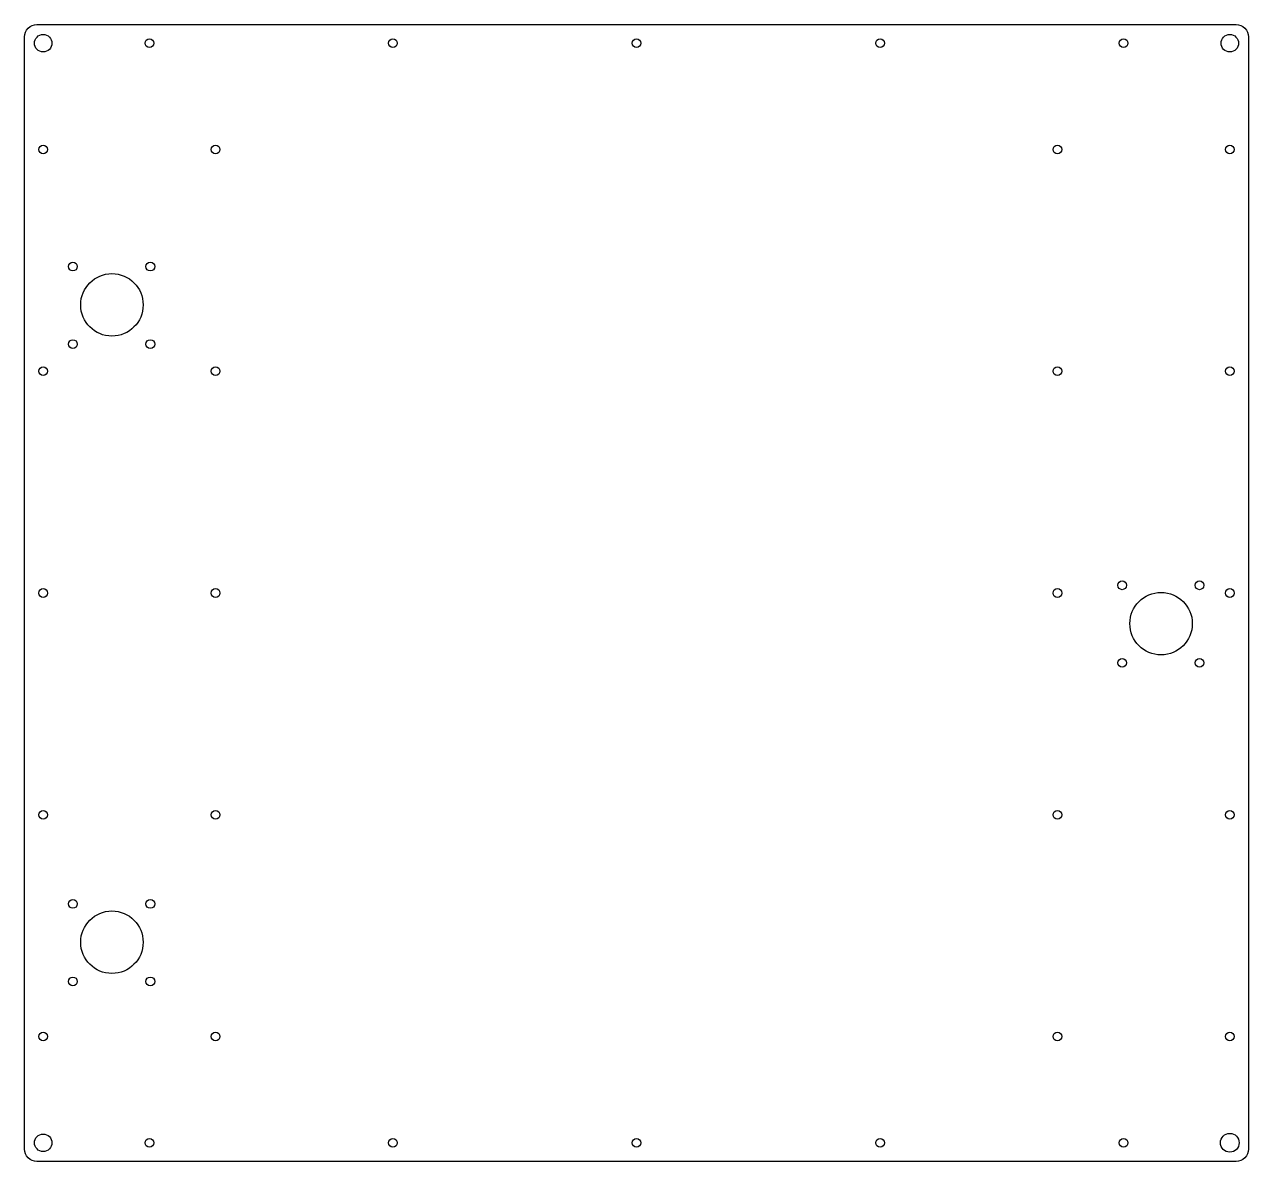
# Model space of a CAD drawing. Header units: millimetres. Extents: x 0 to 490, y -455 to 0.
import ezdxf

# ---------------------------------------------------------------- set-up
doc = ezdxf.new("R2010")
doc.units = ezdxf.units.MM
doc.layers.get('0').update_dxf_attribs({"linetype": 'CONTINUOUS'})

msp = doc.modelspace()

# ---------------------------------------------------------------- linework, layer by layer
msp.add_lwpolyline([(5, -455, -0.414214), (0, -450), (0, -5, -0.414214), (5, 0), (485, 0, -0.414214), (490, -5), (490, -450, -0.414214), (485, -455)], format="xyb", close=True)
for centre, radius in [((7.5, -7.5), 3.5), ((482.5, -7.5), 3.5), ((50, -7.5), 1.75), ((147.5, -7.5), 1.75), ((245, -7.5), 1.75), ((342.5, -7.5), 1.75), ((440, -7.5), 1.75), ((7.5, -50), 1.75), ((76.5, -50), 1.75), ((413.5, -50), 1.75), ((482.5, -50), 1.75), ((19.39, -96.88), 1.75), ((50.39, -96.88), 1.75), ((35, -112.2), 12.5), ((19.39, -127.88), 1.75), ((50.39, -127.88), 1.75), ((7.5, -138.75), 1.75), ((76.5, -138.75), 1.75), ((413.5, -138.75), 1.75), ((482.5, -138.75), 1.75), ((439.39, -224.42), 1.75), ((470.39, -224.42), 1.75), ((7.5, -227.5), 1.75), ((76.5, -227.5), 1.75), ((413.5, -227.5), 1.75), ((455, -239.75), 12.5), ((482.5, -227.5), 1.75), ((439.39, -255.42), 1.75), ((470.39, -255.42), 1.75), ((7.5, -316.25), 1.75), ((76.5, -316.25), 1.75), ((413.5, -316.25), 1.75), ((482.5, -316.25), 1.75), ((19.39, -351.92), 1.75), ((50.39, -351.92), 1.75), ((35, -367.25), 12.5), ((19.39, -382.92), 1.75), ((50.39, -382.92), 1.75), ((7.5, -405), 1.75), ((76.5, -405), 1.75), ((413.5, -405), 1.75), ((482.5, -405), 1.75), ((7.5, -447.5), 3.5), ((50, -447.5), 1.75), ((147.5, -447.5), 1.75), ((245, -447.5), 1.75), ((342.5, -447.5), 1.75), ((440, -447.5), 1.75), ((482.5, -447.5), 3.75)]:
    msp.add_circle(centre, radius)

doc.saveas('drawing.dxf')
